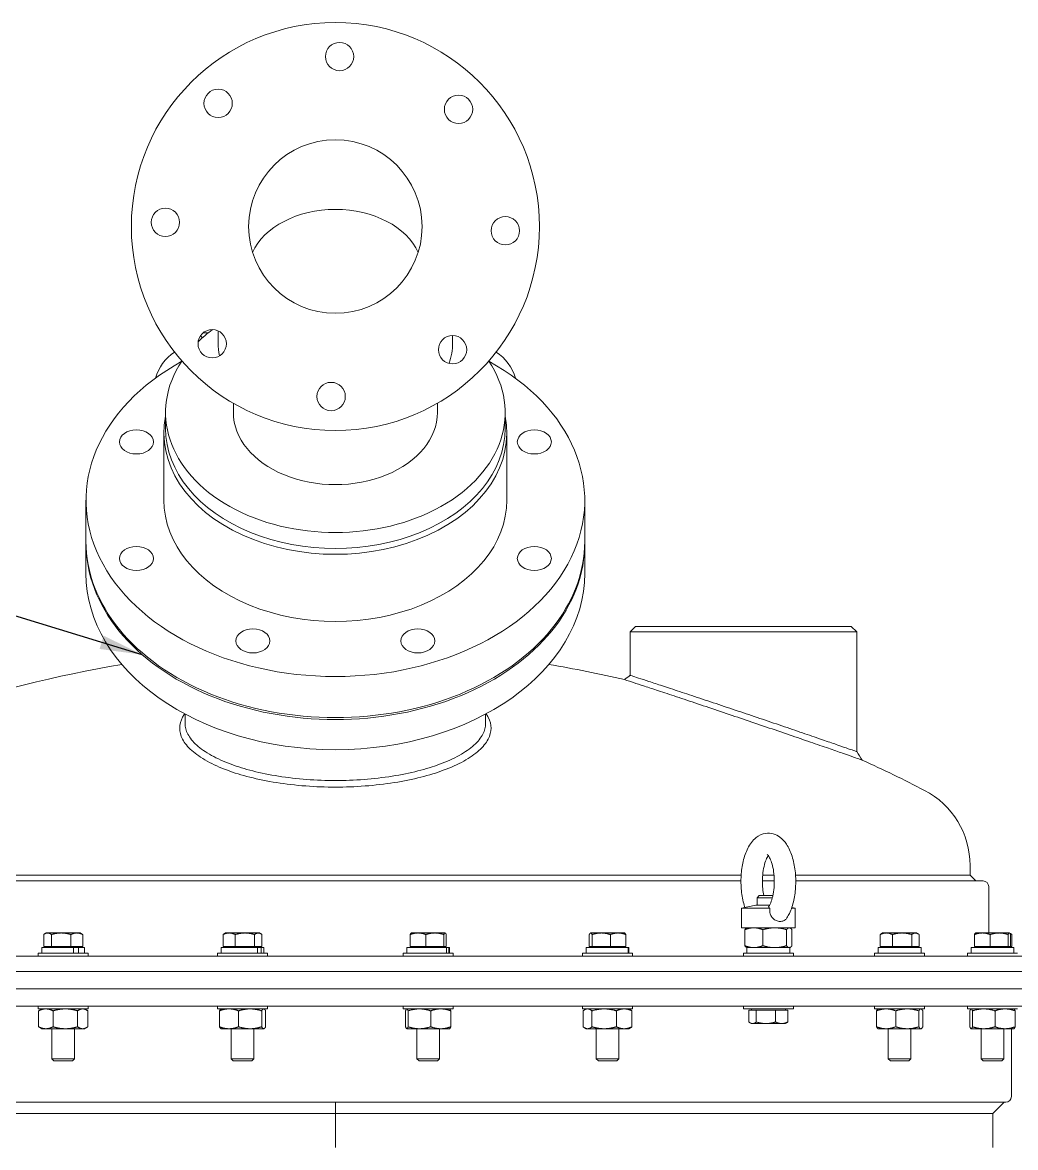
# Model space of a CAD drawing. Header units: inches. Extents: x 12 to 318, y 5 to 204.
# Drawn here: x 235.62 to 257.52, y 88.79 to 113.6 of the extents above; entities that cross this region are included whole.
import ezdxf

# ---------------------------------------------------------------- set-up
doc = ezdxf.new("R2010")
doc.units = ezdxf.units.IN
doc.header["$LTSCALE"] = 9.5
doc.header["$MEASUREMENT"] = 0
doc.layers.add('Symbol (ANSI)', color=7, linetype='Continuous', lineweight=25)
doc.layers.add('Visible', color=7, linetype='Continuous', lineweight=18)
doc.styles.add('Standard D-E', font='arial.ttf')
doc.dimstyles.new('in [mm] D-E NeptuneBenson$7', dxfattribs={"dimscale": 9.5, "dimtxt": 0.15, "dimasz": 0.098425, "dimexe": 0.125, "dimexo": 0.063, "dimgap": 0.031496, "dimtad": 0, "dimtih": 1, "dimtoh": 1, "dimdec": 4, "dimzin": 3, "dimdsep": 46, "dimlunit": 5, "dimtxsty": 'Standard D-E', "dimcen": 0.09, "dimdle": 0.393701, "dimclrd": 256, "dimclre": 256, "dimclrt": 256, "dimadec": 1, "dimazin": 1, "dimtfac": 1, "dimtofl": 0, "dimtmove": 0, "dimatfit": 3, "dimfxl": 1, "dimfrac": 1, "dimtolj": 1, "dimtzin": 4, "dimlwd": -1, "dimlwe": -1, "dimarcsym": 0})

msp = doc.modelspace()

# ---------------------------------------------------------------- linework, layer by layer
at = {"layer": 'Visible'}
for p, q in [((239.713294, 106.755393), (239.599105, 106.755393)), ((239.930483, 106.535135), (239.930483, 106.801192)), ((245.104483, 106.535135), (245.104483, 106.697877)), ((240.267483, 105.000713), (240.267483, 105.204818)), ((244.767483, 105.000713), (244.767483, 105.204818)), ((238.772983, 104.64716), (238.772983, 105.000713)), ((246.261983, 104.64716), (246.261983, 105.000713)), ((238.736233, 103.065892), (238.736233, 104.546397)), ((246.298733, 103.065892), (246.298733, 104.546397)), ((237.017483, 102.159912), (237.017483, 103.065892)), ((248.017483, 102.159912), (248.017483, 103.065892)), ((237.017483, 102.117485), (237.017483, 101.452805)), ((248.017483, 102.117485), (248.017483, 101.452805)), ((249.137483, 100.279912), (249.017483, 100.159912)), ((249.137483, 100.279912), (253.897483, 100.279912)), ((253.897483, 100.279912), (254.017483, 100.159912)), ((254.017483, 100.159912), (249.017483, 100.159912)), ((249.017483, 100.159912), (249.017483, 99.205264)), ((254.017483, 100.159912), (254.017483, 97.520839)), ((239.202483, 98.349518), (239.202483, 98.144395)), ((245.832483, 98.349518), (245.832483, 98.144395)), ((228.517483, 94.794912), (251.467632, 94.794912)), ((251.941394, 94.794912), (252.193462, 94.794912)), ((252.667224, 94.794912), (256.517483, 94.794912)), ((256.517483, 95.009912), (256.517483, 94.794912)), ((256.517483, 94.794912), (256.642483, 94.669912)), ((228.232483, 94.669912), (251.463229, 94.669912)), ((251.935679, 94.669912), (252.199177, 94.669912)), ((252.671627, 94.669912), (256.802483, 94.669912)), ((256.927483, 93.520908), (256.927483, 94.544912)), ((251.864613, 94.34692), (251.817428, 94.299726)), ((252.156123, 94.299726), (251.817428, 94.299726)), ((251.817428, 94.135796), (251.817428, 94.299726)), ((251.864613, 94.34692), (252.167393, 94.34692)), ((251.7936, 94.135796), (251.476877, 94.068475)), ((252.098296, 94.068475), (251.476877, 94.068475)), ((251.476877, 93.635404), (251.476877, 94.068475)), ((252.094991, 94.135796), (251.7936, 94.135796)), ((252.657979, 94.068475), (252.579154, 94.068475)), ((252.58453, 94.084087), (252.657979, 94.068475)), ((252.657979, 93.635404), (252.657979, 94.068475)), ((252.657979, 93.635404), (251.476877, 93.635404)), ((251.546613, 93.593207), (251.546613, 93.240101)), ((251.594987, 93.635404), (251.583161, 93.628576)), ((251.947605, 93.593207), (251.947605, 93.240101)), ((252.468421, 93.593207), (252.468421, 93.240101)), ((252.539869, 93.635404), (252.551695, 93.628576)), ((252.588243, 93.593207), (252.588243, 93.240101)), ((236.084217, 93.222908), (236.084217, 93.487414)), ((236.139137, 93.520908), (236.106305, 93.501952)), ((236.169326, 93.520908), (236.139137, 93.520908)), ((236.469394, 93.520908), (236.169326, 93.520908)), ((236.254434, 93.222908), (236.254434, 93.487414)), ((236.814205, 93.520908), (236.469394, 93.520908)), ((236.684354, 93.222908), (236.684354, 93.487414)), ((236.889137, 93.520908), (236.814205, 93.520908)), ((236.889137, 93.520908), (236.921969, 93.501952)), ((236.944056, 93.222908), (236.944056, 93.487414)), ((240.041211, 93.222908), (240.041211, 93.487414)), ((240.094853, 93.520908), (240.065822, 93.504146)), ((240.174945, 93.520908), (240.094853, 93.520908)), ((240.522999, 93.520908), (240.174945, 93.520908)), ((240.308678, 93.222908), (240.308678, 93.487414)), ((240.817908, 93.520908), (240.522999, 93.520908)), ((240.73732, 93.222908), (240.73732, 93.487414)), ((240.844853, 93.520908), (240.817908, 93.520908)), ((240.844853, 93.520908), (240.873885, 93.504146)), ((240.898496, 93.222908), (240.898496, 93.487414)), ((244.166959, 93.222908), (244.166959, 93.487414)), ((244.190113, 93.520908), (244.187415, 93.51935)), ((244.340204, 93.520908), (244.190113, 93.520908)), ((244.712525, 93.520908), (244.340204, 93.520908)), ((244.513448, 93.222908), (244.513448, 93.487414)), ((244.937434, 93.520908), (244.712525, 93.520908)), ((244.911602, 93.222908), (244.911602, 93.487414)), ((244.940113, 93.520908), (244.937434, 93.520908)), ((244.940113, 93.520908), (244.942811, 93.51935)), ((244.963266, 93.222908), (244.963266, 93.487414)), ((248.118931, 93.222908), (248.118931, 93.487414)), ((248.145829, 93.520908), (248.142006, 93.5187)), ((248.149614, 93.520908), (248.145829, 93.520908)), ((248.381247, 93.520908), (248.149614, 93.520908)), ((248.180298, 93.222908), (248.180298, 93.487414)), ((248.752462, 93.520908), (248.381247, 93.520908)), ((248.582197, 93.222908), (248.582197, 93.487414)), ((248.895829, 93.520908), (248.752462, 93.520908)), ((248.895829, 93.520908), (248.899653, 93.5187)), ((248.922728, 93.222908), (248.922728, 93.487414)), ((254.534571, 93.222908), (254.534571, 93.487414)), ((254.588214, 93.520908), (254.559182, 93.504146)), ((254.668305, 93.520908), (254.588214, 93.520908)), ((255.016359, 93.520908), (254.668305, 93.520908)), ((254.802038, 93.222908), (254.802038, 93.487414)), ((255.311268, 93.520908), (255.016359, 93.520908)), ((255.23068, 93.222908), (255.23068, 93.487414)), ((255.338214, 93.520908), (255.311268, 93.520908)), ((255.338214, 93.520908), (255.367245, 93.504146)), ((255.391856, 93.222908), (255.391856, 93.487414)), ((256.61269, 93.222908), (256.61269, 93.487414)), ((256.635843, 93.520908), (256.633145, 93.51935)), ((256.785934, 93.520908), (256.635843, 93.520908)), ((257.158255, 93.520908), (256.785934, 93.520908)), ((256.959179, 93.222908), (256.959179, 93.487414)), ((257.383164, 93.520908), (257.158255, 93.520908)), ((257.357332, 93.222908), (257.357332, 93.487414)), ((257.385843, 93.520908), (257.383164, 93.520908)), ((257.385843, 93.520908), (257.388541, 93.51935)), ((257.388541, 93.51935), (257.414875, 93.504146)), ((257.408997, 93.222908), (257.408997, 93.487414)), ((257.439485, 93.222908), (257.439485, 93.487414)), ((237.065318, 93.072904), (235.962956, 93.072904)), ((235.962956, 93.072904), (235.962956, 93.009912)), ((236.042786, 93.197904), (236.74462, 93.197904)), ((236.042786, 93.072904), (236.042786, 93.197904)), ((236.169326, 93.222908), (236.084217, 93.222908)), ((236.139137, 93.222908), (236.139137, 93.197904)), ((236.254434, 93.222908), (236.169326, 93.222908)), ((236.469394, 93.222908), (236.254434, 93.222908)), ((236.684354, 93.222908), (236.469394, 93.222908)), ((236.814205, 93.222908), (236.684354, 93.222908)), ((236.74462, 93.197904), (236.792644, 93.197904)), ((236.74462, 93.072904), (236.74462, 93.197904)), ((236.852136, 93.197904), (236.792644, 93.197904)), ((236.944056, 93.222908), (236.814205, 93.222908)), ((236.852136, 93.072904), (236.852136, 93.197904)), ((236.852136, 93.197904), (236.985488, 93.197904)), ((236.889137, 93.222908), (236.889137, 93.197904)), ((236.985488, 93.072904), (236.985488, 93.197904)), ((237.065318, 93.072904), (237.065318, 93.009912)), ((241.021035, 93.072904), (239.918672, 93.072904)), ((239.918672, 93.072904), (239.918672, 93.009912)), ((239.998502, 93.197904), (240.798898, 93.197904)), ((239.998502, 93.072904), (239.998502, 93.197904)), ((240.174945, 93.222908), (240.041211, 93.222908)), ((240.094853, 93.222908), (240.094853, 93.197904)), ((240.308678, 93.222908), (240.174945, 93.222908)), ((240.522999, 93.222908), (240.308678, 93.222908)), ((240.73732, 93.222908), (240.522999, 93.222908)), ((240.817908, 93.222908), (240.73732, 93.222908)), ((240.798898, 93.197904), (240.803864, 93.197904)), ((240.798898, 93.072904), (240.798898, 93.197904)), ((240.881364, 93.197904), (240.803864, 93.197904)), ((240.898496, 93.222908), (240.817908, 93.222908)), ((240.844853, 93.222908), (240.844853, 93.197904)), ((240.881364, 93.072904), (240.881364, 93.197904)), ((240.881364, 93.197904), (240.941204, 93.197904)), ((240.941204, 93.072904), (240.941204, 93.197904)), ((241.021035, 93.072904), (241.021035, 93.009912)), ((245.116294, 93.072904), (244.013932, 93.072904)), ((244.013932, 93.072904), (244.013932, 93.009912)), ((244.093762, 93.197904), (244.970295, 93.197904)), ((244.093762, 93.072904), (244.093762, 93.197904)), ((244.340204, 93.222908), (244.166959, 93.222908)), ((244.190113, 93.222908), (244.190113, 93.197904)), ((244.513448, 93.222908), (244.340204, 93.222908)), ((244.712525, 93.222908), (244.513448, 93.222908)), ((244.911602, 93.222908), (244.712525, 93.222908)), ((244.937434, 93.222908), (244.911602, 93.222908)), ((244.963266, 93.222908), (244.937434, 93.222908)), ((244.940113, 93.222908), (244.940113, 93.197904)), ((245.022091, 93.197904), (244.970295, 93.197904)), ((244.970295, 93.072904), (244.970295, 93.197904)), ((245.022091, 93.072904), (245.022091, 93.197904)), ((245.022091, 93.197904), (245.036464, 93.197904)), ((245.036464, 93.072904), (245.036464, 93.197904)), ((245.116294, 93.072904), (245.116294, 93.009912)), ((249.07201, 93.072904), (247.969648, 93.072904)), ((247.969648, 93.072904), (247.969648, 93.009912)), ((248.049478, 93.197904), (248.974537, 93.197904)), ((248.049478, 93.072904), (248.049478, 93.197904)), ((248.149614, 93.222908), (248.118931, 93.222908)), ((248.145829, 93.222908), (248.145829, 93.197904)), ((248.180298, 93.222908), (248.149614, 93.222908)), ((248.381247, 93.222908), (248.180298, 93.222908)), ((248.582197, 93.222908), (248.381247, 93.222908)), ((248.752462, 93.222908), (248.582197, 93.222908)), ((248.922728, 93.222908), (248.752462, 93.222908)), ((248.895829, 93.222908), (248.895829, 93.197904)), ((248.992133, 93.197904), (248.974537, 93.197904)), ((248.974537, 93.072904), (248.974537, 93.197904)), ((248.992133, 93.072904), (248.992133, 93.197904)), ((249.07201, 93.072904), (249.07201, 93.009912)), ((252.618609, 93.072904), (251.516247, 93.072904)), ((251.516247, 93.072904), (251.516247, 93.009912)), ((251.594987, 93.197904), (251.583161, 93.204732)), ((251.594987, 93.197904), (251.747109, 93.197904)), ((251.596077, 93.072904), (251.596077, 93.197904)), ((251.747109, 93.197904), (252.208013, 93.197904)), ((252.208013, 93.197904), (252.528332, 93.197904)), ((252.528332, 93.197904), (252.539869, 93.197904)), ((252.538741, 93.072904), (252.538741, 93.197904)), ((252.539869, 93.197904), (252.551695, 93.204732)), ((252.618609, 93.072904), (252.618609, 93.009912)), ((255.514395, 93.072904), (254.412032, 93.072904)), ((254.412032, 93.072904), (254.412032, 93.009912)), ((254.491862, 93.197904), (255.434565, 93.197904)), ((254.491862, 93.072904), (254.491862, 93.197904)), ((254.668305, 93.222908), (254.534571, 93.222908)), ((254.588214, 93.222908), (254.588214, 93.197904)), ((254.802038, 93.222908), (254.668305, 93.222908)), ((255.016359, 93.222908), (254.802038, 93.222908)), ((255.23068, 93.222908), (255.016359, 93.222908)), ((255.311268, 93.222908), (255.23068, 93.222908)), ((255.391856, 93.222908), (255.311268, 93.222908)), ((255.338214, 93.222908), (255.338214, 93.197904)), ((255.434565, 93.072904), (255.434565, 93.197904)), ((255.514395, 93.072904), (255.514395, 93.009912)), ((257.562024, 93.072904), (256.459662, 93.072904)), ((256.459662, 93.072904), (256.459662, 93.009912)), ((256.539492, 93.197904), (257.482194, 93.197904)), ((256.539492, 93.072904), (256.539492, 93.197904)), ((256.785934, 93.222908), (256.61269, 93.222908)), ((256.635843, 93.222908), (256.635843, 93.197904)), ((256.959179, 93.222908), (256.785934, 93.222908)), ((257.158255, 93.222908), (256.959179, 93.222908)), ((257.357332, 93.222908), (257.158255, 93.222908)), ((257.383164, 93.222908), (257.357332, 93.222908)), ((257.408997, 93.222908), (257.383164, 93.222908)), ((257.385843, 93.222908), (257.385843, 93.197904)), ((257.439485, 93.222908), (257.408997, 93.222908)), ((257.482194, 93.072904), (257.482194, 93.197904)), ((226.112483, 93.009912), (258.922483, 93.009912)), ((225.987483, 92.669912), (259.047483, 92.669912)), ((259.047483, 92.669912), (225.987483, 92.669912)), ((259.047483, 92.289912), (225.987483, 92.289912)), ((225.987483, 92.289912), (259.047483, 92.289912)), ((258.922483, 91.909912), (226.112483, 91.909912)), ((235.962956, 91.909912), (235.962956, 91.84692)), ((237.065318, 91.84692), (235.962956, 91.84692)), ((235.971455, 91.451616), (235.971455, 91.804723)), ((236.041696, 91.84692), (235.996403, 91.82077)), ((236.290996, 91.451616), (236.290996, 91.804723)), ((236.833677, 91.451616), (236.833677, 91.804723)), ((236.986578, 91.84692), (237.03187, 91.82077)), ((237.056818, 91.451616), (237.056818, 91.804723)), ((237.065318, 91.909912), (237.065318, 91.84692)), ((239.918672, 91.909912), (239.918672, 91.84692)), ((241.021035, 91.84692), (239.918672, 91.84692)), ((239.960068, 91.451616), (239.960068, 91.804723)), ((239.997412, 91.84692), (239.991331, 91.843408)), ((240.383157, 91.451616), (240.383157, 91.804723)), ((240.892942, 91.451616), (240.892942, 91.804723)), ((240.942294, 91.84692), (240.948376, 91.843408)), ((240.979638, 91.451616), (240.979638, 91.804723)), ((241.021035, 91.909912), (241.021035, 91.84692)), ((244.013932, 91.909912), (244.013932, 91.84692)), ((245.116294, 91.84692), (244.013932, 91.84692)), ((244.067309, 91.451616), (244.067309, 91.804723)), ((244.092672, 91.84692), (244.090194, 91.845489)), ((244.122965, 91.451616), (244.122965, 91.804723)), ((244.620769, 91.451616), (244.620769, 91.804723)), ((245.037554, 91.84692), (245.040032, 91.845489)), ((245.062917, 91.451616), (245.062917, 91.804723)), ((245.116294, 91.909912), (245.116294, 91.84692)), ((247.969648, 91.909912), (247.969648, 91.84692)), ((249.07201, 91.84692), (247.969648, 91.84692)), ((247.982235, 91.451616), (247.982235, 91.804723)), ((248.048388, 91.84692), (248.015264, 91.827795)), ((248.176451, 91.451616), (248.176451, 91.804723)), ((248.715045, 91.451616), (248.715045, 91.804723)), ((248.99327, 91.84692), (249.026395, 91.827795)), ((249.059424, 91.451616), (249.059424, 91.804723)), ((249.07201, 91.909912), (249.07201, 91.84692)), ((251.516247, 91.909912), (251.516247, 91.84692)), ((252.618609, 91.84692), (251.516247, 91.84692)), ((251.638786, 91.821916), (251.719374, 91.821916)), ((251.638786, 91.821916), (251.638786, 91.557409)), ((251.692428, 91.821916), (251.692428, 91.84692)), ((251.719374, 91.821916), (251.799961, 91.821916)), ((251.799961, 91.821916), (252.014282, 91.821916)), ((251.799961, 91.821916), (251.799961, 91.557409)), ((252.014282, 91.821916), (252.228604, 91.821916)), ((252.228604, 91.821916), (252.228604, 91.557409)), ((252.228604, 91.821916), (252.362337, 91.821916)), ((252.362337, 91.821916), (252.49607, 91.821916)), ((252.442428, 91.821916), (252.442428, 91.84692)), ((252.49607, 91.821916), (252.49607, 91.557409)), ((252.618609, 91.909912), (252.618609, 91.84692)), ((254.412032, 91.909912), (254.412032, 91.84692)), ((255.514395, 91.84692), (254.412032, 91.84692)), ((254.453429, 91.451616), (254.453429, 91.804723)), ((254.490773, 91.84692), (254.484691, 91.843408)), ((254.876517, 91.451616), (254.876517, 91.804723)), ((255.386302, 91.451616), (255.386302, 91.804723)), ((255.435655, 91.84692), (255.441736, 91.843408)), ((255.472999, 91.451616), (255.472999, 91.804723)), ((255.514395, 91.909912), (255.514395, 91.84692)), ((256.459662, 91.909912), (256.459662, 91.84692)), ((257.562024, 91.84692), (256.459662, 91.84692)), ((256.513039, 91.451616), (256.513039, 91.804723)), ((256.538402, 91.84692), (256.535924, 91.845489)), ((256.568695, 91.451616), (256.568695, 91.804723)), ((257.066499, 91.451616), (257.066499, 91.804723)), ((257.483284, 91.84692), (257.485762, 91.845489)), ((257.508647, 91.451616), (257.508647, 91.804723)), ((236.041696, 91.40942), (235.996403, 91.435569)), ((236.041696, 91.40942), (236.131225, 91.40942)), ((236.131225, 91.40942), (236.562336, 91.40942)), ((236.264137, 91.40942), (236.264137, 90.745098)), ((236.562336, 91.40942), (236.945247, 91.40942)), ((236.764137, 91.40942), (236.764137, 90.745098)), ((236.945247, 91.40942), (236.986578, 91.40942)), ((236.986578, 91.40942), (237.03187, 91.435569)), ((239.997412, 91.40942), (239.991331, 91.412931)), ((239.997412, 91.40942), (240.171613, 91.40942)), ((240.171613, 91.40942), (240.638049, 91.40942)), ((240.219853, 91.40942), (240.219853, 90.745098)), ((240.638049, 91.40942), (240.93629, 91.40942)), ((240.719853, 91.40942), (240.719853, 90.745098)), ((240.93629, 91.40942), (240.942294, 91.40942)), ((240.942294, 91.40942), (240.948376, 91.412931)), ((244.092672, 91.40942), (244.090194, 91.41085)), ((244.092672, 91.40942), (244.095137, 91.40942)), ((244.095137, 91.40942), (244.371867, 91.40942)), ((244.315113, 91.40942), (244.315113, 90.745098)), ((244.371867, 91.40942), (244.841843, 91.40942)), ((244.815113, 91.40942), (244.815113, 90.745098)), ((244.841843, 91.40942), (245.037554, 91.40942)), ((245.037554, 91.40942), (245.040032, 91.41085)), ((248.048388, 91.40942), (248.015264, 91.428544)), ((248.048388, 91.40942), (248.079343, 91.40942)), ((248.079343, 91.40942), (248.445748, 91.40942)), ((248.270829, 91.40942), (248.270829, 90.745098)), ((248.445748, 91.40942), (248.887235, 91.40942)), ((248.770829, 91.40942), (248.770829, 90.745098)), ((248.887235, 91.40942), (248.99327, 91.40942)), ((248.99327, 91.40942), (249.026395, 91.428544)), ((251.692428, 91.523916), (251.663396, 91.540677)), ((251.692428, 91.523916), (251.719374, 91.523916)), ((251.719374, 91.523916), (252.014282, 91.523916)), ((252.014282, 91.523916), (252.362337, 91.523916)), ((252.362337, 91.523916), (252.442428, 91.523916)), ((252.442428, 91.523916), (252.47146, 91.540677)), ((254.490773, 91.40942), (254.484691, 91.412931)), ((254.490773, 91.40942), (254.664973, 91.40942)), ((254.664973, 91.40942), (255.131409, 91.40942)), ((254.713214, 91.40942), (254.713214, 90.745098)), ((255.131409, 91.40942), (255.42965, 91.40942)), ((255.213214, 91.40942), (255.213214, 90.745098)), ((255.42965, 91.40942), (255.435655, 91.40942)), ((255.435655, 91.40942), (255.441736, 91.412931)), ((256.538402, 91.40942), (256.535924, 91.41085)), ((256.538402, 91.40942), (256.540867, 91.40942)), ((256.540867, 91.40942), (256.817597, 91.40942)), ((256.760843, 91.40942), (256.760843, 90.745098)), ((256.817597, 91.40942), (257.287573, 91.40942)), ((257.260843, 91.40942), (257.260843, 90.745098)), ((257.287573, 91.40942), (257.483284, 91.40942)), ((257.427483, 89.914912), (257.427483, 91.40942)), ((257.483284, 91.40942), (257.485762, 91.41085)), ((236.264137, 90.745098), (236.764137, 90.745098)), ((236.311322, 90.697904), (236.264137, 90.745098)), ((236.716952, 90.697904), (236.311322, 90.697904)), ((236.716952, 90.697904), (236.764137, 90.745098)), ((240.219853, 90.745098), (240.719853, 90.745098)), ((240.267038, 90.697904), (240.219853, 90.745098)), ((240.672668, 90.697904), (240.267038, 90.697904)), ((240.672668, 90.697904), (240.719853, 90.745098)), ((244.315113, 90.745098), (244.815113, 90.745098)), ((244.362298, 90.697904), (244.315113, 90.745098)), ((244.767928, 90.697904), (244.362298, 90.697904)), ((244.767928, 90.697904), (244.815113, 90.745098)), ((248.270829, 90.745098), (248.770829, 90.745098)), ((248.318014, 90.697904), (248.270829, 90.745098)), ((248.723644, 90.697904), (248.318014, 90.697904)), ((248.723644, 90.697904), (248.770829, 90.745098)), ((254.713214, 90.745098), (255.213214, 90.745098)), ((254.760399, 90.697904), (254.713214, 90.745098)), ((255.166029, 90.697904), (254.760399, 90.697904)), ((255.166029, 90.697904), (255.213214, 90.745098)), ((256.760843, 90.745098), (257.260843, 90.745098)), ((256.808028, 90.697904), (256.760843, 90.745098)), ((257.213658, 90.697904), (256.808028, 90.697904)), ((257.213658, 90.697904), (257.260843, 90.745098)), ((257.302483, 89.789912), (227.732483, 89.789912)), ((242.517482, 89.539912), (242.517482, 89.789912)), ((242.517484, 89.789912), (242.517484, 89.539912)), ((257.017483, 89.539912), (257.267483, 89.789912)), ((242.517482, 89.539912), (228.017483, 89.539912)), ((242.517482, 88.789912), (242.517482, 89.539912)), ((242.517484, 89.539912), (242.517484, 88.789912)), ((257.017483, 89.539912), (242.517484, 89.539912)), ((257.017483, 88.789912), (257.017483, 89.539912))]:
    msp.add_line(p, q, dxfattribs=at)
for centre, radius in [((242.517483, 109.101933), 4.5), ((242.610417, 112.850781), 0.3125), ((239.932361, 111.818483), 0.3125), ((245.234033, 111.687055), 0.3125), ((242.517483, 109.101933), 1.913), ((238.768635, 109.194866), 0.3125), ((246.266331, 109.008999), 0.3125), ((239.800933, 106.51681), 0.3125), ((245.102605, 106.385383), 0.3125), ((242.42455, 105.353084), 0.3125)]:
    msp.add_circle(centre, radius, dxfattribs=at)
for centre, radius, start, end in [((239.87487, 106.986743), 0.443368, 221.500284, 229.5675579), ((239.504179, 105.497972), 0.989013, 122.5848119, 164.6598969), ((245.533604, 105.497972), 0.989013, 15.1840497, 57.5443806), ((242.517483, 71.647692), 28.192219, 99.6159698, 117.4438169), ((242.517483, 71.647692), 28.192219, 76.9236601, 80.3840302), ((242.517483, 71.647692), 28.192219, 62.5561831, 65.6553209), ((254.649983, 95.009912), 1.8675, 0, 62.5561831), ((256.802483, 94.544912), 0.125, 0, 90), ((257.302483, 89.914912), 0.125, 270, 0)]:
    msp.add_arc(centre, radius, start, end, dxfattribs=at)
for centre, major_axis, start_param, end_param in [((242.517483, 108.126125), (1.913, 0), 0.303440611, 2.838152042), ((242.517483, 108.126125), (-1.913, 0), 3.445033265, 5.979744696), ((242.517483, 105.000713), (-3.7445, 0), 5.520896924, 5.653344824), ((242.517483, 106.535135), (-2.587, 0), 0, 0.156959995), ((242.517483, 106.535135), (2.587, 0), 6.033366998, 6.283185307), ((242.517483, 103.065892), (-5.5, 0), 5.375741165, 10.332222103), ((242.517483, 105.000713), (-3.7445, 0), 5.84043974, 9.867523528), ((242.517483, 105.000713), (-2.25, 0), 0, 3.141592654), ((242.517483, 104.546397), (-3.78125, 0), 6.143651853, 9.564311415), ((242.517483, 104.64716), (-3.7445, 0), 0, 3.141592654), ((242.517483, 103.065892), (-3.78125, 0), 0, 3.141592654), ((242.517483, 102.117485), (5.5, 0), 3.136138081, 6.28863988), ((242.517483, 102.159912), (-5.5, 0), 0, 3.141592654), ((242.517483, 101.452805), (5.5, 0), 3.141592654, 6.283185307)]:
    msp.add_ellipse(centre, major_axis=major_axis, ratio=0.707106781, start_param=start_param, end_param=end_param, dxfattribs=at)
for centre, major_axis in [((238.129055, 104.351233), (-0.375, 0)), ((246.905911, 104.351233), (0.375, 0)), ((238.129055, 101.780552), (-0.375, 0)), ((246.905911, 101.780552), (0.375, 0)), ((240.699737, 99.962805), (0.375, 0)), ((244.335229, 99.962805), (0.375, 0))]:
    msp.add_ellipse(centre, major_axis=major_axis, ratio=0.707106781, dxfattribs=at)
for points in [[(248.895947, 99.108873), (248.936458, 99.141005), (248.976972, 99.173132), (249.017483, 99.205264)], [(254.017483, 97.520839), (254.057982, 97.458259), (254.09852, 97.3957), (254.139019, 97.333119)]]:
    msp.add_open_spline(points, degree=3, dxfattribs=at)
for points, knots in [([(254.139019, 97.333119), (254.139019, 97.333119), (254.123343, 97.338614), (254.057776, 97.361573), (254.007899, 97.379032), (253.876758, 97.42486), (253.795385, 97.453266), (253.608519, 97.518355), (253.503022, 97.555039), (253.272863, 97.634874), (253.139049, 97.681192), (252.848343, 97.781498), (252.691462, 97.835481), (252.364911, 97.947468), (252.195007, 98.005551), (251.853943, 98.121753), (251.682781, 98.179872), (251.352628, 98.291628), (251.1818, 98.349272), (250.841195, 98.46383), (250.671416, 98.520745), (250.344974, 98.629852), (250.188075, 98.682123), (249.897282, 98.778758), (249.763399, 98.82312), (249.53286, 98.89936), (249.427111, 98.934254), (249.239874, 98.995941), (249.158381, 99.022737), (249.027096, 99.065865), (248.977194, 99.082234), (248.911612, 99.10374), (248.895947, 99.108873), (248.895947, 99.108873)], [-30.936788575, -30.936788575, -30.936788575, -30.936788575, -29.685853996, -29.685853996, -28.434919417, -28.434919417, -27.183984838, -27.183984838, -25.933050259, -25.933050259, -24.603273791, -24.603273791, -23.273497323, -23.273497323, -21.943720855, -21.943720855, -20.613944387, -20.613944387, -19.287734437, -19.287734437, -17.961524487, -17.961524487, -16.635314537, -16.635314537, -15.309104586, -15.309104586, -14.058571488, -14.058571488, -12.80803839, -12.80803839, -11.557505292, -11.557505292, -10.306972193, -10.306972193, -10.306972193, -10.306972193]), ([(254.017483, 97.520839), (254.017483, 97.520839), (254.002534, 97.526041), (253.939998, 97.547781), (253.892426, 97.564313), (253.767336, 97.607716), (253.689714, 97.634622), (253.511448, 97.696288), (253.410799, 97.731047), (253.191276, 97.806687), (253.063685, 97.850562), (252.786495, 97.945597), (252.636906, 97.996752), (252.325531, 98.102894), (252.163522, 98.157956), (251.838307, 98.268135), (251.675098, 98.323252), (251.360263, 98.429263), (251.197352, 98.483956), (250.872546, 98.592665), (250.710648, 98.646682), (250.39937, 98.750247), (250.249765, 98.79987), (249.972497, 98.89162), (249.844845, 98.933744), (249.624983, 99.006164), (249.52411, 99.039321), (249.345513, 99.097939), (249.267784, 99.123404), (249.142565, 99.16439), (249.094971, 99.179947), (249.032423, 99.200386), (249.017483, 99.205264), (249.017483, 99.205264)], [9.840972787, 9.840972787, 9.840972787, 9.840972787, 11.033928418, 11.033928418, 12.226884048, 12.226884048, 13.419839679, 13.419839679, 14.61279531, 14.61279531, 15.880082876, 15.880082876, 17.147370442, 17.147370442, 18.414658008, 18.414658008, 19.681945574, 19.681945574, 20.946056307, 20.946056307, 22.210167041, 22.210167041, 23.474277775, 23.474277775, 24.738388509, 24.738388509, 25.930987186, 25.930987186, 27.123585863, 27.123585863, 28.316184541, 28.316184541, 29.508783218, 29.508783218, 29.508783218, 29.508783218]), ([(239.193507, 98.354336), (239.176946, 98.331158), (239.162284, 98.307855), (239.104843, 98.20253), (239.083785, 98.119817), (239.083785, 97.959981), (239.104447, 97.876921), (239.192757, 97.709952), (239.260389, 97.626044), (239.441312, 97.463489), (239.554733, 97.384737), (239.820081, 97.237856), (239.972036, 97.169738), (240.283607, 97.054785), (240.450321, 97.002973), (240.814886, 96.910666), (241.012736, 96.870177), (241.427173, 96.804677), (241.644143, 96.779614), (242.0821, 96.746604), (242.303092, 96.738666), (242.731874, 96.738666), (242.952866, 96.746604), (243.390823, 96.779614), (243.607793, 96.804677), (244.02223, 96.870177), (244.22008, 96.910666), (244.584645, 97.002973), (244.751359, 97.054785), (245.06293, 97.169738), (245.214885, 97.237856), (245.480233, 97.384737), (245.593654, 97.463489), (245.774578, 97.626044), (245.842209, 97.709952), (245.930519, 97.876921), (245.951181, 97.959981), (245.951181, 98.039515)], [25.451513694, 25.451513694, 25.451513694, 25.451513694, 25.976384315, 25.976384315, 27.817581639, 27.817581639, 29.641187599, 29.641187599, 31.464793558, 31.464793558, 33.288399517, 33.288399517, 35.112005476, 35.112005476, 36.74566655, 36.74566655, 38.379327623, 38.379327623, 40.012988697, 40.012988697, 41.64664977, 41.64664977, 43.280310843, 43.280310843, 44.913971917, 44.913971917, 46.54763299, 46.54763299, 48.181294064, 48.181294064, 50.004900023, 50.004900023, 51.828505982, 51.828505982, 53.652111941, 53.652111941, 55.475717901, 55.475717901, 55.475717901, 55.475717901]), ([(245.951181, 98.039515), (245.951181, 98.117644), (245.931247, 98.198188), (245.875327, 98.303617), (245.859521, 98.329051), (245.841472, 98.354338)], [55.475717901, 55.475717901, 55.475717901, 55.475717901, 57.267081679, 57.267081679, 57.838457145, 57.838457145, 57.838457145, 57.838457145]), ([(239.202483, 98.144395), (239.202483, 98.067184), (239.222438, 97.986583), (239.307701, 97.824624), (239.372993, 97.743267), (239.547629, 97.585706), (239.657096, 97.509402), (239.913156, 97.367123), (240.059775, 97.30116), (240.360498, 97.189812), (240.521489, 97.139611), (240.873528, 97.050191), (241.064575, 97.010976), (241.464751, 96.947545), (241.67425, 96.923278), (242.097116, 96.891317), (242.310488, 96.883632), (242.724478, 96.883632), (242.93785, 96.891317), (243.360716, 96.923278), (243.570215, 96.947545), (243.970391, 97.010976), (244.161438, 97.050191), (244.513477, 97.139611), (244.674468, 97.189812), (244.975191, 97.30116), (245.121811, 97.367123), (245.37787, 97.509402), (245.487337, 97.585706), (245.661973, 97.743267), (245.727265, 97.824624), (245.812528, 97.986583), (245.832483, 98.067184), (245.832483, 98.144395)], [-26.690082261, -26.690082261, -26.690082261, -26.690082261, -24.931125031, -24.931125031, -23.1721678, -23.1721678, -21.41321057, -21.41321057, -19.654253339, -19.654253339, -18.076950287, -18.076950287, -16.499647235, -16.499647235, -14.922344183, -14.922344183, -13.345041131, -13.345041131, -11.767738078, -11.767738078, -10.190435026, -10.190435026, -8.613131974, -8.613131974, -7.035828922, -7.035828922, -5.276871692, -5.276871692, -3.517914461, -3.517914461, -1.758957231, -1.758957231, 0, 0, 0, 0]), ([(251.550326, 94.084087), (251.544812, 94.100431), (251.539569, 94.11701), (251.504593, 94.23506), (251.484139, 94.344444), (251.462391, 94.56528), (251.460388, 94.676345), (251.473659, 94.894205), (251.488828, 95.000928), (251.537057, 95.204888), (251.570431, 95.301648), (251.660935, 95.479484), (251.718573, 95.561022), (251.856961, 95.670084), (251.928653, 95.705829), (252.063918, 95.725874), (252.121917, 95.722012), (252.23055, 95.692059), (252.280413, 95.665781), (252.380632, 95.591542), (252.426383, 95.539597), (252.519127, 95.402701), (252.559842, 95.311878), (252.623505, 95.112497), (252.645787, 95.003622), (252.670908, 94.783123), (252.674508, 94.671961), (252.664355, 94.453367), (252.650756, 94.346), (252.605868, 94.14034), (252.574294, 94.04247), (252.515929, 93.919652), (252.497875, 93.886535), (252.477844, 93.855026)], [4.063797675, 4.063797675, 4.063797675, 4.063797675, 4.125107978, 4.125107978, 4.494646741, 4.494646741, 4.848405607, 4.848405607, 5.200717927, 5.200717927, 5.564567297, 5.564567297, 5.945808258, 5.945808258, 6.21731978, 6.21731978, 6.405304681, 6.405304681, 6.601685917, 6.601685917, 6.864476754, 6.864476754, 7.231705362, 7.231705362, 7.603413474, 7.603413474, 7.957952639, 7.957952639, 8.309884983, 8.309884983, 8.672079617, 8.672079617, 8.81394723, 8.81394723, 8.81394723, 8.81394723]), ([(251.967463, 94.34692), (251.957294, 94.393804), (251.949266, 94.444434), (251.937093, 94.562712), (251.934449, 94.631429), (251.937859, 94.768058), (251.944002, 94.835952), (251.963852, 94.961236), (251.977411, 95.018826), (252.008167, 95.115325), (252.025148, 95.155145), (252.050664, 95.2022), (252.059542, 95.216039), (252.067428, 95.226725)], [4.258943448, 4.258943448, 4.258943448, 4.258943448, 4.485154641, 4.485154641, 4.768401658, 4.768401658, 5.05436608, 5.05436608, 5.33379943, 5.33379943, 5.595842968, 5.595842968, 5.740451535, 5.740451535, 5.740451535, 5.740451535]), ([(252.040843, 95.255247), (252.040843, 95.255247), (252.041375, 95.254922), (252.045919, 95.251478), (252.055305, 95.243039), (252.078676, 95.211592), (252.092642, 95.18863), (252.121688, 95.127049), (252.136744, 95.086973), (252.164088, 94.991543), (252.176, 94.935093), (252.193325, 94.811846), (252.198359, 94.74465), (252.199881, 94.60834), (252.196208, 94.539217), (252.180699, 94.408775), (252.168954, 94.347366), (252.140418, 94.241217), (252.123857, 94.195812), (252.096768, 94.13805), (252.08652, 94.119754), (252.077058, 94.105239)], [6.547594417, 6.547594417, 6.547594417, 6.547594417, 6.608611495, 6.608611495, 6.822801896, 6.822801896, 7.039622603, 7.039622603, 7.282015161, 7.282015161, 7.548072508, 7.548072508, 7.828890328, 7.828890328, 8.11499257, 8.11499257, 8.397293161, 8.397293161, 8.665482356, 8.665482356, 8.825685082, 8.825685082, 8.825685082, 8.825685082]), ([(252.098296, 94.068475), (252.089249, 94.073489), (252.08268, 94.078647), (252.073078, 94.091147), (252.072606, 94.098431), (252.077056, 94.105244)], [0.1266240454, 0.1266240454, 0.1266240454, 0.1266240454, 0.3194463648, 0.3194463648, 0.5894329283, 0.5894329283, 0.5894329283, 0.5894329283]), ([(252.477844, 93.855027), (252.465975, 93.836361), (252.451549, 93.820583), (252.414254, 93.793007), (252.39077, 93.783022), (252.33937, 93.77355), (252.311901, 93.774199), (252.25713, 93.786208), (252.23034, 93.797353), (252.182576, 93.82876), (252.162021, 93.848151), (252.129247, 93.893156), (252.117349, 93.917617), (252.097174, 93.984082), (252.094777, 94.02647), (252.098296, 94.068475)], [0.614715934, 0.614715934, 0.614715934, 0.614715934, 0.84578852, 0.84578852, 1.123480062, 1.123480062, 1.402598468, 1.402598468, 1.678828283, 1.678828283, 1.941754164, 1.941754164, 2.194127873, 2.194127873, 2.580725409, 2.580725409, 2.580725409, 2.580725409])]:
    msp.add_open_spline(points, degree=3, knots=knots, dxfattribs=at)
for points, weights in [([(251.747109, 93.635404), (251.654058, 93.635404), (251.546613, 93.593207)], [1, 1.0379548493, 1]), ([(251.546613, 93.593207), (251.565974, 93.618653), (251.583161, 93.628576)], [1, 1.02254837161, 1.01830548615]), ([(251.947605, 93.593207), (251.84016, 93.635404), (251.747109, 93.635404)], [1, 1.0379548493, 1]), ([(252.208013, 93.635404), (252.087157, 93.635404), (251.947605, 93.593207)], [1, 1.0379548493, 1]), ([(252.468421, 93.593207), (252.328869, 93.635404), (252.208013, 93.635404)], [1, 1.0379548493, 1]), ([(252.528332, 93.635404), (252.500527, 93.635404), (252.468421, 93.593207)], [1, 1.0379548493, 1]), ([(252.588243, 93.593207), (252.556137, 93.635404), (252.528332, 93.635404)], [1, 1.0379548493, 1]), ([(236.169326, 93.520908), (236.129827, 93.520908), (236.084217, 93.487414)], [1, 1.0379548493, 1]), ([(236.254434, 93.487414), (236.208825, 93.520908), (236.169326, 93.520908)], [1, 1.0379548493, 1]), ([(236.469394, 93.520908), (236.369631, 93.520908), (236.254434, 93.487414)], [1, 1.0379548493, 1]), ([(236.684354, 93.487414), (236.569157, 93.520908), (236.469394, 93.520908)], [1, 1.0379548493, 1]), ([(236.814205, 93.520908), (236.753941, 93.520908), (236.684354, 93.487414)], [1, 1.0379548493, 1]), ([(236.944056, 93.487414), (236.874469, 93.520908), (236.814205, 93.520908)], [1, 1.0379548493, 1]), ([(236.921969, 93.501952), (236.932682, 93.495767), (236.944056, 93.487414)], [1.01394334662, 1.00920328344, 1]), ([(240.174945, 93.520908), (240.112879, 93.520908), (240.041211, 93.487414)], [1, 1.0379548493, 1]), ([(240.041211, 93.487414), (240.053943, 93.497288), (240.065822, 93.504146)], [1, 1.01089719788, 1.01553701765]), ([(240.308678, 93.487414), (240.23701, 93.520908), (240.174945, 93.520908)], [1, 1.0379548493, 1]), ([(240.522999, 93.520908), (240.423532, 93.520908), (240.308678, 93.487414)], [1, 1.0379548493, 1]), ([(240.73732, 93.487414), (240.622466, 93.520908), (240.522999, 93.520908)], [1, 1.0379548493, 1]), ([(240.817908, 93.520908), (240.780507, 93.520908), (240.73732, 93.487414)], [1, 1.0379548493, 1]), ([(240.898496, 93.487414), (240.855309, 93.520908), (240.817908, 93.520908)], [1, 1.0379548493, 1]), ([(244.340204, 93.520908), (244.259801, 93.520908), (244.166959, 93.487414)], [1, 1.0379548493, 1]), ([(244.166959, 93.487414), (244.177885, 93.513848), (244.187415, 93.51935)], [1, 1.02971695473, 1.0128998083]), ([(244.513448, 93.487414), (244.420607, 93.520908), (244.340204, 93.520908)], [1, 1.0379548493, 1]), ([(244.712525, 93.520908), (244.620133, 93.520908), (244.513448, 93.487414)], [1, 1.0379548493, 1]), ([(244.911602, 93.487414), (244.804917, 93.520908), (244.712525, 93.520908)], [1, 1.0379548493, 1]), ([(244.937434, 93.520908), (244.925445, 93.520908), (244.911602, 93.487414)], [1, 1.0379548493, 1]), ([(244.963266, 93.487414), (244.949423, 93.520908), (244.937434, 93.520908)], [1, 1.0379548493, 1]), ([(248.149614, 93.520908), (248.135374, 93.520908), (248.118931, 93.487414)], [1, 1.0379548493, 1]), ([(248.180298, 93.487414), (248.163855, 93.520908), (248.149614, 93.520908)], [1, 1.0379548493, 1]), ([(248.381247, 93.520908), (248.287986, 93.520908), (248.180298, 93.487414)], [1, 1.0379548493, 1]), ([(248.582197, 93.487414), (248.474508, 93.520908), (248.381247, 93.520908)], [1, 1.0379548493, 1]), ([(248.752462, 93.520908), (248.673442, 93.520908), (248.582197, 93.487414)], [1, 1.0379548493, 1]), ([(248.922728, 93.487414), (248.831483, 93.520908), (248.752462, 93.520908)], [1, 1.0379548493, 1]), ([(248.899653, 93.5187), (248.91042, 93.512484), (248.922728, 93.487414)], [1.01455353314, 1.02814006989, 1]), ([(254.668305, 93.520908), (254.606239, 93.520908), (254.534571, 93.487414)], [1, 1.0379548493, 1]), ([(254.534571, 93.487414), (254.547303, 93.497288), (254.559182, 93.504146)], [1, 1.01089719788, 1.01553701765]), ([(254.802038, 93.487414), (254.730371, 93.520908), (254.668305, 93.520908)], [1, 1.0379548493, 1]), ([(255.016359, 93.520908), (254.916892, 93.520908), (254.802038, 93.487414)], [1, 1.0379548493, 1]), ([(255.23068, 93.487414), (255.115826, 93.520908), (255.016359, 93.520908)], [1, 1.0379548493, 1]), ([(255.311268, 93.520908), (255.273867, 93.520908), (255.23068, 93.487414)], [1, 1.0379548493, 1]), ([(255.391856, 93.487414), (255.348669, 93.520908), (255.311268, 93.520908)], [1, 1.0379548493, 1]), ([(256.785934, 93.520908), (256.705531, 93.520908), (256.61269, 93.487414)], [1, 1.0379548493, 1]), ([(256.61269, 93.487414), (256.623615, 93.513848), (256.633145, 93.51935)], [1, 1.02971695473, 1.0128998083]), ([(256.959179, 93.487414), (256.866337, 93.520908), (256.785934, 93.520908)], [1, 1.0379548493, 1]), ([(257.158255, 93.520908), (257.065863, 93.520908), (256.959179, 93.487414)], [1, 1.0379548493, 1]), ([(257.357332, 93.487414), (257.250647, 93.520908), (257.158255, 93.520908)], [1, 1.0379548493, 1]), ([(257.383164, 93.520908), (257.371176, 93.520908), (257.357332, 93.487414)], [1, 1.0379548493, 1]), ([(257.408997, 93.487414), (257.395153, 93.520908), (257.383164, 93.520908)], [1, 1.0379548493, 1]), ([(257.439485, 93.487414), (257.415793, 93.505789), (257.394613, 93.513933)], [1, 1.0204717289, 1.01885976142]), ([(251.546613, 93.240101), (251.654058, 93.197904), (251.747109, 93.197904)], [1, 1.0379548493, 1]), ([(251.583161, 93.204732), (251.565974, 93.214655), (251.546613, 93.240101)], [1.01830548615, 1.02254837161, 1]), ([(251.747109, 93.197904), (251.84016, 93.197904), (251.947605, 93.240101)], [1, 1.0379548493, 1]), ([(251.947605, 93.240101), (252.087157, 93.197904), (252.208013, 93.197904)], [1, 1.0379548493, 1]), ([(252.208013, 93.197904), (252.328869, 93.197904), (252.468421, 93.240101)], [1, 1.0379548493, 1]), ([(252.468421, 93.240101), (252.500527, 93.197904), (252.528332, 93.197904)], [1, 1.0379548493, 1]), ([(252.528332, 93.197904), (252.556137, 93.197904), (252.588243, 93.240101)], [1, 1.0379548493, 1]), ([(236.131225, 91.84692), (236.057076, 91.84692), (235.971455, 91.804723)], [1, 1.0379548493, 1]), ([(235.971455, 91.804723), (235.984255, 91.813756), (235.996403, 91.82077)], [1, 1.00789006175, 1.01249974823]), ([(236.290996, 91.804723), (236.205375, 91.84692), (236.131225, 91.84692)], [1, 1.0379548493, 1]), ([(236.562336, 91.84692), (236.436407, 91.84692), (236.290996, 91.804723)], [1, 1.0379548493, 1]), ([(236.833677, 91.804723), (236.688266, 91.84692), (236.562336, 91.84692)], [1, 1.0379548493, 1]), ([(236.945247, 91.84692), (236.893467, 91.84692), (236.833677, 91.804723)], [1, 1.0379548493, 1]), ([(237.056818, 91.804723), (236.997028, 91.84692), (236.945247, 91.84692)], [1, 1.0379548493, 1]), ([(240.171613, 91.84692), (240.073435, 91.84692), (239.960068, 91.804723)], [1, 1.0379548493, 1]), ([(239.960068, 91.804723), (239.976722, 91.834974), (239.991331, 91.843408)], [1, 1.02692102504, 1.01565237985]), ([(240.383157, 91.804723), (240.269791, 91.84692), (240.171613, 91.84692)], [1, 1.0379548493, 1]), ([(240.638049, 91.84692), (240.519753, 91.84692), (240.383157, 91.804723)], [1, 1.0379548493, 1]), ([(240.892942, 91.804723), (240.756345, 91.84692), (240.638049, 91.84692)], [1, 1.0379548493, 1]), ([(240.93629, 91.84692), (240.916172, 91.84692), (240.892942, 91.804723)], [1, 1.0379548493, 1]), ([(240.979638, 91.804723), (240.956408, 91.84692), (240.93629, 91.84692)], [1, 1.0379548493, 1]), ([(244.095137, 91.84692), (244.082222, 91.84692), (244.067309, 91.804723)], [1, 1.0379548493, 1]), ([(244.122965, 91.804723), (244.108052, 91.84692), (244.095137, 91.84692)], [1, 1.0379548493, 1]), ([(244.371867, 91.84692), (244.256351, 91.84692), (244.122965, 91.804723)], [1, 1.0379548493, 1]), ([(244.620769, 91.804723), (244.487383, 91.84692), (244.371867, 91.84692)], [1, 1.0379548493, 1]), ([(244.841843, 91.84692), (244.739242, 91.84692), (244.620769, 91.804723)], [1, 1.0379548493, 1]), ([(245.062917, 91.804723), (244.944443, 91.84692), (244.841843, 91.84692)], [1, 1.0379548493, 1]), ([(245.040032, 91.845489), (245.050682, 91.83934), (245.062917, 91.804723)], [1.01145423084, 1.03092610004, 1]), ([(248.079343, 91.84692), (248.034275, 91.84692), (247.982235, 91.804723)], [1, 1.0379548493, 1]), ([(248.176451, 91.804723), (248.124411, 91.84692), (248.079343, 91.84692)], [1, 1.0379548493, 1]), ([(248.445748, 91.84692), (248.320767, 91.84692), (248.176451, 91.804723)], [1, 1.0379548493, 1]), ([(248.715045, 91.804723), (248.570729, 91.84692), (248.445748, 91.84692)], [1, 1.0379548493, 1]), ([(248.887235, 91.84692), (248.807321, 91.84692), (248.715045, 91.804723)], [1, 1.0379548493, 1]), ([(249.059424, 91.804723), (248.967148, 91.84692), (248.887235, 91.84692)], [1, 1.0379548493, 1]), ([(249.026395, 91.827795), (249.042282, 91.818623), (249.059424, 91.804723)], [1.01655158983, 1.01219243404, 1]), ([(254.664973, 91.84692), (254.566795, 91.84692), (254.453429, 91.804723)], [1, 1.0379548493, 1]), ([(254.453429, 91.804723), (254.470083, 91.834974), (254.484691, 91.843408)], [1, 1.02692102504, 1.01565237985]), ([(254.876517, 91.804723), (254.763151, 91.84692), (254.664973, 91.84692)], [1, 1.0379548493, 1]), ([(255.131409, 91.84692), (255.013113, 91.84692), (254.876517, 91.804723)], [1, 1.0379548493, 1]), ([(255.386302, 91.804723), (255.249705, 91.84692), (255.131409, 91.84692)], [1, 1.0379548493, 1]), ([(255.42965, 91.84692), (255.409532, 91.84692), (255.386302, 91.804723)], [1, 1.0379548493, 1]), ([(255.472999, 91.804723), (255.449768, 91.84692), (255.42965, 91.84692)], [1, 1.0379548493, 1]), ([(256.540867, 91.84692), (256.527952, 91.84692), (256.513039, 91.804723)], [1, 1.0379548493, 1]), ([(256.568695, 91.804723), (256.553782, 91.84692), (256.540867, 91.84692)], [1, 1.0379548493, 1]), ([(256.817597, 91.84692), (256.702082, 91.84692), (256.568695, 91.804723)], [1, 1.0379548493, 1]), ([(257.066499, 91.804723), (256.933113, 91.84692), (256.817597, 91.84692)], [1, 1.0379548493, 1]), ([(257.287573, 91.84692), (257.184972, 91.84692), (257.066499, 91.804723)], [1, 1.0379548493, 1]), ([(257.508647, 91.804723), (257.390174, 91.84692), (257.287573, 91.84692)], [1, 1.0379548493, 1]), ([(257.485762, 91.845489), (257.496413, 91.83934), (257.508647, 91.804723)], [1.01145423084, 1.03092610004, 1]), ([(251.638786, 91.557409), (251.681973, 91.523916), (251.719374, 91.523916)], [1, 1.0379548493, 1]), ([(251.719374, 91.523916), (251.756775, 91.523916), (251.799961, 91.557409)], [1, 1.0379548493, 1]), ([(251.799961, 91.557409), (251.914816, 91.523916), (252.014282, 91.523916)], [1, 1.0379548493, 1]), ([(252.014282, 91.523916), (252.113749, 91.523916), (252.228604, 91.557409)], [1, 1.0379548493, 1]), ([(252.228604, 91.557409), (252.300271, 91.523916), (252.362337, 91.523916)], [1, 1.0379548493, 1]), ([(252.362337, 91.523916), (252.424403, 91.523916), (252.49607, 91.557409)], [1, 1.0379548493, 1]), ([(252.49607, 91.557409), (252.483339, 91.547536), (252.47146, 91.540677)], [1, 1.01089719788, 1.01553701765]), ([(235.996403, 91.435569), (235.984255, 91.442583), (235.971455, 91.451616)], [1.01249974823, 1.00789006175, 1]), ([(235.971455, 91.451616), (236.057076, 91.40942), (236.131225, 91.40942)], [1, 1.0379548493, 1]), ([(236.131225, 91.40942), (236.205375, 91.40942), (236.290996, 91.451616)], [1, 1.0379548493, 1]), ([(236.290996, 91.451616), (236.436407, 91.40942), (236.562336, 91.40942)], [1, 1.0379548493, 1]), ([(236.562336, 91.40942), (236.688266, 91.40942), (236.833677, 91.451616)], [1, 1.0379548493, 1]), ([(236.833677, 91.451616), (236.893467, 91.40942), (236.945247, 91.40942)], [1, 1.0379548493, 1]), ([(236.945247, 91.40942), (236.997028, 91.40942), (237.056818, 91.451616)], [1, 1.0379548493, 1]), ([(239.991331, 91.412931), (239.976722, 91.421365), (239.960068, 91.451616)], [1.01565237985, 1.02692102504, 1]), ([(239.960068, 91.451616), (240.073435, 91.40942), (240.171613, 91.40942)], [1, 1.0379548493, 1]), ([(240.171613, 91.40942), (240.269791, 91.40942), (240.383157, 91.451616)], [1, 1.0379548493, 1]), ([(240.383157, 91.451616), (240.519753, 91.40942), (240.638049, 91.40942)], [1, 1.0379548493, 1]), ([(240.638049, 91.40942), (240.756345, 91.40942), (240.892942, 91.451616)], [1, 1.0379548493, 1]), ([(240.892942, 91.451616), (240.916172, 91.40942), (240.93629, 91.40942)], [1, 1.0379548493, 1]), ([(240.93629, 91.40942), (240.956408, 91.40942), (240.979638, 91.451616)], [1, 1.0379548493, 1]), ([(244.067309, 91.451616), (244.082222, 91.40942), (244.095137, 91.40942)], [1, 1.0379548493, 1]), ([(244.095137, 91.40942), (244.108052, 91.40942), (244.122965, 91.451616)], [1, 1.0379548493, 1]), ([(244.122965, 91.451616), (244.256351, 91.40942), (244.371867, 91.40942)], [1, 1.0379548493, 1]), ([(244.371867, 91.40942), (244.487383, 91.40942), (244.620769, 91.451616)], [1, 1.0379548493, 1]), ([(244.620769, 91.451616), (244.739242, 91.40942), (244.841843, 91.40942)], [1, 1.0379548493, 1]), ([(244.841843, 91.40942), (244.944443, 91.40942), (245.062917, 91.451616)], [1, 1.0379548493, 1]), ([(245.062917, 91.451616), (245.050682, 91.417), (245.040032, 91.41085)], [1, 1.03092610004, 1.01145423084]), ([(247.982235, 91.451616), (248.034275, 91.40942), (248.079343, 91.40942)], [1, 1.0379548493, 1]), ([(248.079343, 91.40942), (248.124411, 91.40942), (248.176451, 91.451616)], [1, 1.0379548493, 1]), ([(248.176451, 91.451616), (248.320767, 91.40942), (248.445748, 91.40942)], [1, 1.0379548493, 1]), ([(248.445748, 91.40942), (248.570729, 91.40942), (248.715045, 91.451616)], [1, 1.0379548493, 1]), ([(248.715045, 91.451616), (248.807321, 91.40942), (248.887235, 91.40942)], [1, 1.0379548493, 1]), ([(248.887235, 91.40942), (248.967148, 91.40942), (249.059424, 91.451616)], [1, 1.0379548493, 1]), ([(249.059424, 91.451616), (249.042282, 91.437716), (249.026395, 91.428544)], [1, 1.01219243404, 1.01655158983]), ([(254.453429, 91.451616), (254.566795, 91.40942), (254.664973, 91.40942)], [1, 1.0379548493, 1]), ([(254.484691, 91.412931), (254.470083, 91.421365), (254.453429, 91.451616)], [1.01565237985, 1.02692102504, 1]), ([(254.664973, 91.40942), (254.763151, 91.40942), (254.876517, 91.451616)], [1, 1.0379548493, 1]), ([(254.876517, 91.451616), (255.013113, 91.40942), (255.131409, 91.40942)], [1, 1.0379548493, 1]), ([(255.131409, 91.40942), (255.249705, 91.40942), (255.386302, 91.451616)], [1, 1.0379548493, 1]), ([(255.386302, 91.451616), (255.409532, 91.40942), (255.42965, 91.40942)], [1, 1.0379548493, 1]), ([(255.42965, 91.40942), (255.449768, 91.40942), (255.472999, 91.451616)], [1, 1.0379548493, 1]), ([(256.513039, 91.451616), (256.527952, 91.40942), (256.540867, 91.40942)], [1, 1.0379548493, 1]), ([(256.540867, 91.40942), (256.553782, 91.40942), (256.568695, 91.451616)], [1, 1.0379548493, 1]), ([(256.568695, 91.451616), (256.702082, 91.40942), (256.817597, 91.40942)], [1, 1.0379548493, 1]), ([(256.817597, 91.40942), (256.933113, 91.40942), (257.066499, 91.451616)], [1, 1.0379548493, 1]), ([(257.066499, 91.451616), (257.184972, 91.40942), (257.287573, 91.40942)], [1, 1.0379548493, 1]), ([(257.287573, 91.40942), (257.390174, 91.40942), (257.508647, 91.451616)], [1, 1.0379548493, 1]), ([(257.508647, 91.451616), (257.496413, 91.417), (257.485762, 91.41085)], [1, 1.03092610004, 1.01145423084])]:
    msp.add_rational_spline(points, weights, degree=2, dxfattribs=at)

# ---------------------------------------------------------------- leaders
at = {"layer": 'Symbol (ANSI)', "annotation_type": 0, "has_hookline": 1, "hookline_direction": 1, "text_width": 24.433988}
msp.add_leader([(238.255694, 99.659117), (226.815049, 103.1536), (225.88001, 103.1536)], dimstyle='in [mm] D-E NeptuneBenson$7', override={"dimtad": 0}, dxfattribs=at)

doc.saveas('drawing.dxf')
